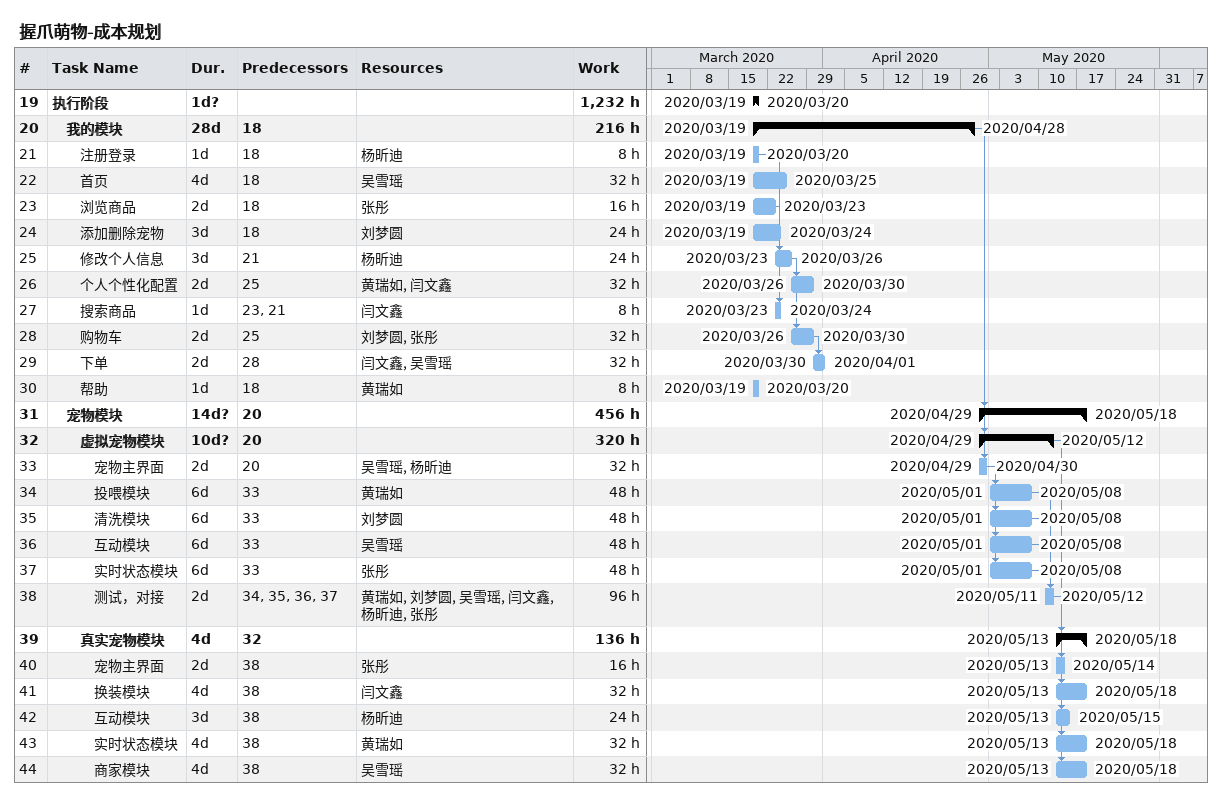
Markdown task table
握爪萌物-成本规划

| ID | Level | Task | Duration | Start | Finish | Predecessors | Resources | Work (h) |
|---|---|---|---|---|---|---|---|---|
| 19 | 1 | **执行阶段** | 1d? | 2020-03-19 | 2020-03-20 |  |  | 1232 |
| 20 | 2 | **我的模块** | 28d | 2020-03-19 | 2020-04-28 | 18 |  | 216 |
| 21 | 3 | 注册登录 | 1d | 2020-03-19 | 2020-03-20 | 18 | 杨昕迪 | 8 |
| 22 | 3 | 首页 | 4d | 2020-03-19 | 2020-03-25 | 18 | 吴雪瑶 | 32 |
| 23 | 3 | 浏览商品 | 2d | 2020-03-19 | 2020-03-23 | 18 | 张彤 | 16 |
| 24 | 3 | 添加删除宠物 | 3d | 2020-03-19 | 2020-03-24 | 18 | 刘梦圆 | 24 |
| 25 | 3 | 修改个人信息 | 3d | 2020-03-23 | 2020-03-26 | 21 | 杨昕迪 | 24 |
| 26 | 3 | 个人个性化配置 | 2d | 2020-03-26 | 2020-03-30 | 25 | 黄瑞如, 闫文鑫 | 32 |
| 27 | 3 | 搜索商品 | 1d | 2020-03-23 | 2020-03-24 | 23, 21 | 闫文鑫 | 8 |
| 28 | 3 | 购物车 | 2d | 2020-03-26 | 2020-03-30 | 25 | 刘梦圆, 张彤 | 32 |
| 29 | 3 | 下单 | 2d | 2020-03-30 | 2020-04-01 | 28 | 闫文鑫, 吴雪瑶 | 32 |
| 30 | 3 | 帮助 | 1d | 2020-03-19 | 2020-03-20 | 18 | 黄瑞如 | 8 |
| 31 | 2 | **宠物模块** | 14d? | 2020-04-29 | 2020-05-18 | 20 |  | 456 |
| 32 | 3 | **虚拟宠物模块** | 10d? | 2020-04-29 | 2020-05-12 | 20 |  | 320 |
| 33 | 4 | 宠物主界面 | 2d | 2020-04-29 | 2020-04-30 | 20 | 吴雪瑶, 杨昕迪 | 32 |
| 34 | 4 | 投喂模块 | 6d | 2020-05-01 | 2020-05-08 | 33 | 黄瑞如 | 48 |
| 35 | 4 | 清洗模块 | 6d | 2020-05-01 | 2020-05-08 | 33 | 刘梦圆 | 48 |
| 36 | 4 | 互动模块 | 6d | 2020-05-01 | 2020-05-08 | 33 | 吴雪瑶 | 48 |
| 37 | 4 | 实时状态模块 | 6d | 2020-05-01 | 2020-05-08 | 33 | 张彤 | 48 |
| 38 | 4 | 测试，对接 | 2d | 2020-05-11 | 2020-05-12 | 34, 35, 36, 37 | 黄瑞如, 刘梦圆, 吴雪瑶, 闫文鑫, 杨昕迪, 张彤 | 96 |
| 39 | 3 | **真实宠物模块** | 4d | 2020-05-13 | 2020-05-18 | 32 |  | 136 |
| 40 | 4 | 宠物主界面 | 2d | 2020-05-13 | 2020-05-14 | 38 | 张彤 | 16 |
| 41 | 4 | 换装模块 | 4d | 2020-05-13 | 2020-05-18 | 38 | 闫文鑫 | 32 |
| 42 | 4 | 互动模块 | 3d | 2020-05-13 | 2020-05-15 | 38 | 杨昕迪 | 24 |
| 43 | 4 | 实时状态模块 | 4d | 2020-05-13 | 2020-05-18 | 38 | 黄瑞如 | 32 |
| 44 | 4 | 商家模块 | 4d | 2020-05-13 | 2020-05-18 | 38 | 吴雪瑶 | 32 |
